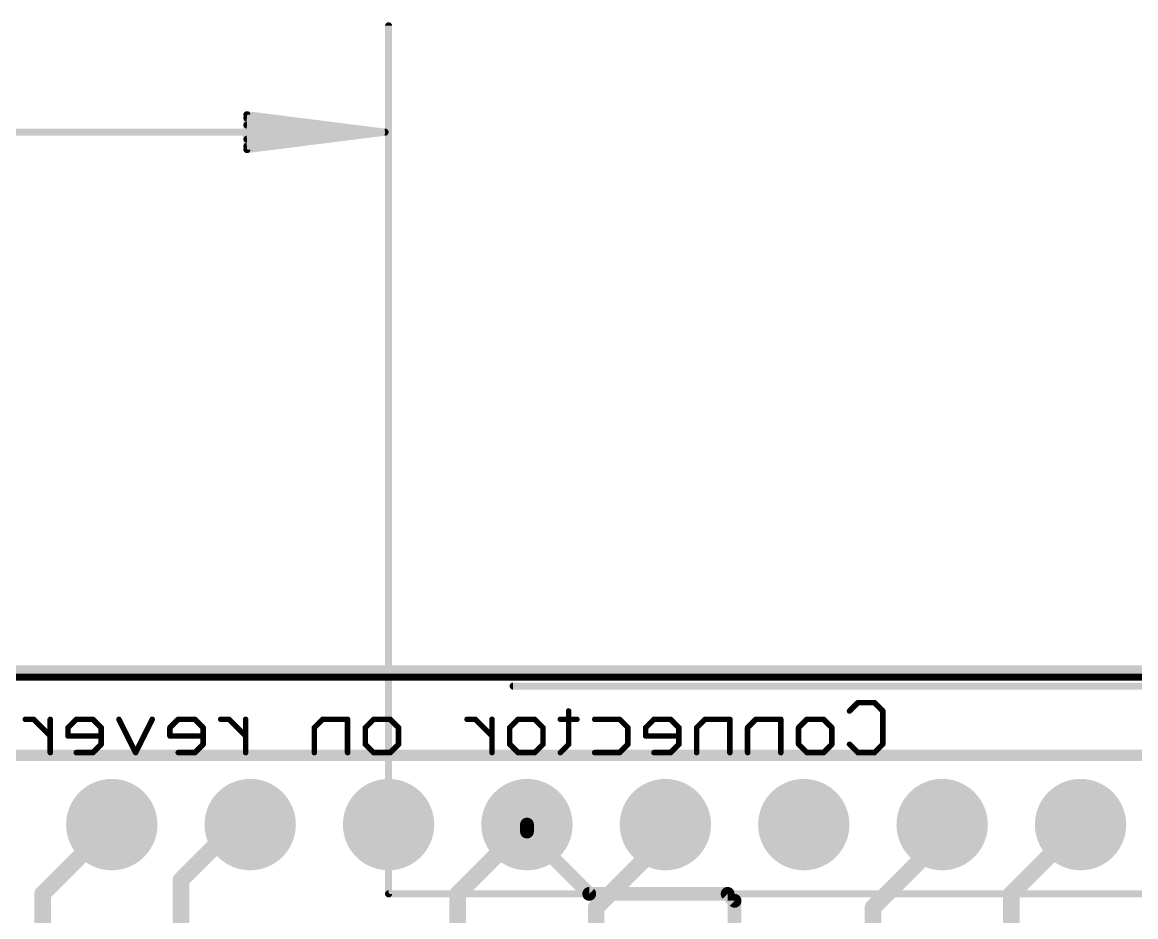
# Model space of a CAD drawing. Extents: x -15 to 72, y -20 to 100.
# Drawn here: x 21.73 to 42.16, y 80.61 to 97.01 of the extents above; entities that cross this region are included whole.
import ezdxf

# ---------------------------------------------------------------- set-up
doc = ezdxf.new("R2010")
doc.units = 0
for name, color, linetype in [('1', 12, 'CONTINUOUS'), ('16', 132, 'CONTINUOUS'), ('17', 110, 'CONTINUOUS'), ('20', 53, 'CONTINUOUS'), ('21', 40, 'CONTINUOUS'), ('22', 6, 'CONTINUOUS'), ('23', 53, 'CONTINUOUS'), ('51', 253, 'CONTINUOUS')]:
    doc.layers.add(name, color=color, linetype=linetype)

# ---------------------------------------------------------------- blocks, each defined once
blk = doc.blocks.new('RECT')
blk.add_solid([(-0.5, -0.5), (0.5, -0.5), (-0.5, 0.5), (0.5, 0.5)])
blk = doc.blocks.new('ROUNDP')
at = {"const_width": 0.5}
blk.add_lwpolyline([(0, -0.25, 1), (0, 0.25, 1), (0, -0.25)], format="xyb", dxfattribs=at)

msp = doc.modelspace()

# ---------------------------------------------------------------- linework, layer by layer
at = {"layer": '1'}
for points, const_width in [([(0, 85.09), (55.88, 85.09)], 0.254), ([(22.098, 81.026), (23.368, 82.296)], 0.3048), ([(24.638, 81.28), (25.654, 82.296)], 0.3048), ([(25.654, 82.296), (25.908, 82.296)], 0.3048), ([(29.718, 81.026), (30.988, 82.296)], 0.3048), ([(33.528, 82.042), (33.528, 82.296)], 0.3048), ([(38.608, 82.042), (38.608, 82.296)], 0.3048), ([(39.878, 81.026), (41.148, 82.296)], 0.3048), ([(32.258, 80.772), (33.528, 82.042)], 0.3048), ([(37.338, 80.772), (38.608, 82.042)], 0.3048), ([(24.638, 78.232), (24.638, 81.28)], 0.3048), ([(22.098, 77.47), (22.098, 81.026)], 0.3048), ([(29.718, 78.74), (29.718, 81.026)], 0.3048), ([(39.878, 78.486), (39.878, 81.026)], 0.3048), ([(32.258, 78.486), (32.258, 80.772)], 0.3048), ([(37.338, 78.994), (37.338, 80.772)], 0.3048)]:
    msp.add_lwpolyline(points, dxfattribs=dict(at, const_width=const_width))
at = {"layer": '1', "const_width": 0.1524}
for points in [[(23.4219, 82.2421, 1), (23.3141, 82.3499)], [(25.654, 82.3722, 1), (25.654, 82.2198)], [(25.7079, 82.2421, 1), (25.6001, 82.3499)], [(25.908, 82.2198, 1), (25.908, 82.3722)], [(31.0419, 82.2421, 1), (30.9341, 82.3499)], [(33.6042, 82.296, 1), (33.4518, 82.296)], [(38.6842, 82.296, 1), (38.5318, 82.296)], [(41.2019, 82.2421, 1), (41.0941, 82.3499)], [(33.5819, 81.9881, 1), (33.4741, 82.0959)], [(38.6619, 81.9881, 1), (38.5541, 82.0959)], [(33.4518, 82.042, 1), (33.6042, 82.042)], [(38.5318, 82.042, 1), (38.6842, 82.042)], [(24.7142, 81.28, 1), (24.5618, 81.28)], [(24.5841, 81.3339, 1), (24.6919, 81.2261)], [(22.1742, 81.026, 1), (22.0218, 81.026)], [(22.0441, 81.0799, 1), (22.1519, 80.9721)], [(29.7942, 81.026, 1), (29.6418, 81.026)], [(29.6641, 81.0799, 1), (29.7719, 80.9721)], [(39.9542, 81.026, 1), (39.8018, 81.026)], [(39.8241, 81.0799, 1), (39.9319, 80.9721)], [(32.3342, 80.772, 1), (32.1818, 80.772)], [(32.2041, 80.8259, 1), (32.3119, 80.7181)], [(37.4142, 80.772, 1), (37.2618, 80.772)], [(37.2841, 80.8259, 1), (37.3919, 80.7181)]]:
    msp.add_lwpolyline(points, format="xyb", dxfattribs=at)
at = {"layer": '16', "const_width": 0.254}
for points in [[(0, 85.09), (55.88, 85.09)], [(30.988, 82.169), (30.988, 82.296)], [(32.131, 81.026), (30.988, 82.169)], [(34.671, 81.026), (32.131, 81.026)], [(34.798, 80.899), (34.671, 81.026)], [(34.798, 78.486), (34.798, 80.899)]]:
    msp.add_lwpolyline(points, dxfattribs=at)
at = {"layer": '16', "const_width": 0.127}
for points in [[(31.0515, 82.296, 1), (30.9245, 82.296)], [(31.0329, 82.2139, 1), (30.9431, 82.1241)], [(30.9245, 82.169, 1), (31.0515, 82.169)], [(32.131, 81.0895, 1), (32.131, 80.9625)], [(32.0861, 80.9811, 1), (32.1759, 81.0709)], [(34.7159, 81.0709, 1), (34.6261, 80.9811)], [(34.671, 80.9625, 1), (34.671, 81.0895)], [(34.8615, 80.899, 1), (34.7345, 80.899)], [(34.7531, 80.8541, 1), (34.8429, 80.9439)]]:
    msp.add_lwpolyline(points, format="xyb", dxfattribs=at)
at = {"layer": '20', "const_width": 0.127}
msp.add_lwpolyline([(56, 85), (0, 85)], dxfattribs=at)
at = {"layer": '21', "const_width": 0.2032}
msp.add_lwpolyline([(11.938, 83.566), (44.958, 83.566)], dxfattribs=at)
at = {"layer": '22', "const_width": 0.1016}
for points in [[(31.7529, 84.3795), (31.7529, 83.7693)], [(36.9084, 84.3795), (37.0609, 84.532)], [(37.0609, 84.532), (37.366, 84.532)], [(37.366, 84.532), (37.5185, 84.3795)], [(37.5185, 84.3795), (37.5185, 83.7693)], [(21.9333, 84.2269), (21.7808, 84.2269)], [(22.2384, 83.9219), (21.9333, 84.2269)], [(22.2384, 83.6168), (22.2384, 84.2269)], [(22.7163, 84.2269), (22.5638, 84.0744)], [(23.0214, 84.2269), (22.7163, 84.2269)], [(23.1739, 84.0744), (23.0214, 84.2269)], [(23.8044, 83.6168), (23.4993, 84.2269)], [(24.1094, 84.2269), (23.8044, 83.6168)], [(24.5873, 84.2269), (24.4348, 84.0744)], [(24.8924, 84.2269), (24.5873, 84.2269)], [(25.0449, 84.0744), (24.8924, 84.2269)], [(25.5195, 84.2269), (25.3669, 84.2269)], [(25.8245, 83.9219), (25.5195, 84.2269)], [(25.8245, 83.6168), (25.8245, 84.2269)], [(27.238, 84.2269), (27.0855, 84.0744)], [(27.6956, 84.2269), (27.238, 84.2269)], [(27.6956, 83.6168), (27.6956, 84.2269)], [(28.021, 84.0744), (28.1735, 84.2269)], [(28.1735, 84.2269), (28.4786, 84.2269)], [(28.4786, 84.2269), (28.6311, 84.0744)], [(30.0411, 84.2269), (29.8886, 84.2269)], [(30.3462, 83.9219), (30.0411, 84.2269)], [(30.3462, 83.6168), (30.3462, 84.2269)], [(30.6716, 84.0744), (30.8241, 84.2269)], [(30.8241, 84.2269), (31.1292, 84.2269)], [(31.1292, 84.2269), (31.2817, 84.0744)], [(31.9054, 84.2269), (31.6003, 84.2269)], [(32.2308, 84.2269), (32.6884, 84.2269)], [(32.6884, 84.2269), (32.8409, 84.0744)], [(33.3189, 84.2269), (33.1663, 84.0744)], [(33.6239, 84.2269), (33.3189, 84.2269)], [(33.7764, 84.0744), (33.6239, 84.2269)], [(34.2544, 84.2269), (34.1018, 84.0744)], [(34.712, 84.2269), (34.2544, 84.2269)], [(34.712, 83.6168), (34.712, 84.2269)], [(35.1899, 84.2269), (35.0374, 84.0744)], [(35.6475, 84.2269), (35.1899, 84.2269)], [(35.6475, 83.6168), (35.6475, 84.2269)], [(35.9729, 84.0744), (36.1254, 84.2269)], [(36.1254, 84.2269), (36.4305, 84.2269)], [(36.4305, 84.2269), (36.583, 84.0744)], [(22.5638, 84.0744), (22.5638, 83.9219)], [(23.1739, 83.7693), (23.1739, 84.0744)], [(24.4348, 84.0744), (24.4348, 83.9219)], [(25.0449, 83.7693), (25.0449, 84.0744)], [(27.0855, 84.0744), (27.0855, 83.6168)], [(28.021, 83.7693), (28.021, 84.0744)], [(28.6311, 84.0744), (28.6311, 83.7693)], [(30.6716, 83.7693), (30.6716, 84.0744)], [(31.2817, 84.0744), (31.2817, 83.7693)], [(32.8409, 84.0744), (32.8409, 83.7693)], [(33.1663, 84.0744), (33.1663, 83.9219)], [(33.7764, 83.7693), (33.7764, 84.0744)], [(34.1018, 84.0744), (34.1018, 83.6168)], [(35.0374, 84.0744), (35.0374, 83.6168)], [(35.9729, 83.7693), (35.9729, 84.0744)], [(36.583, 84.0744), (36.583, 83.7693)], [(22.5638, 83.9219), (23.1739, 83.9219)], [(23.0214, 83.6168), (23.1739, 83.7693)], [(24.4348, 83.9219), (25.0449, 83.9219)], [(24.8924, 83.6168), (25.0449, 83.7693)], [(28.1735, 83.6168), (28.021, 83.7693)], [(28.6311, 83.7693), (28.4786, 83.6168)], [(30.8241, 83.6168), (30.6716, 83.7693)], [(31.2817, 83.7693), (31.1292, 83.6168)], [(31.7529, 83.7693), (31.6003, 83.6168)], [(32.8409, 83.7693), (32.6884, 83.6168)], [(33.1663, 83.9219), (33.7764, 83.9219)], [(33.6239, 83.6168), (33.7764, 83.7693)], [(36.1254, 83.6168), (35.9729, 83.7693)], [(36.583, 83.7693), (36.4305, 83.6168)], [(37.0609, 83.6168), (36.9084, 83.7693)], [(37.5185, 83.7693), (37.366, 83.6168)], [(22.7163, 83.6168), (23.0214, 83.6168)], [(24.5873, 83.6168), (24.8924, 83.6168)], [(28.4786, 83.6168), (28.1735, 83.6168)], [(31.1292, 83.6168), (30.8241, 83.6168)], [(32.6884, 83.6168), (32.2308, 83.6168)], [(33.3189, 83.6168), (33.6239, 83.6168)], [(36.4305, 83.6168), (36.1254, 83.6168)], [(37.366, 83.6168), (37.0609, 83.6168)]]:
    msp.add_lwpolyline(points, dxfattribs=at)
at = {"layer": '22', "const_width": 0.0508}
for points in [[(31.7783, 84.3795, 1), (31.7275, 84.3795)], [(36.8904, 84.3974, 1), (36.9264, 84.3615)], [(37.0609, 84.5574, 1), (37.0609, 84.5066)], [(37.0789, 84.514, 1), (37.043, 84.5499)], [(37.3839, 84.5499, 1), (37.348, 84.514)], [(37.366, 84.5066, 1), (37.366, 84.5574)], [(37.5439, 84.3795, 1), (37.4931, 84.3795)], [(37.5006, 84.3615, 1), (37.5365, 84.3974)], [(21.7808, 84.2523, 1), (21.7808, 84.2015)], [(21.9513, 84.2449, 1), (21.9154, 84.209)], [(21.9333, 84.2015, 1), (21.9333, 84.2523)], [(22.2638, 84.2269, 1), (22.213, 84.2269)], [(22.7163, 84.2523, 1), (22.7163, 84.2015)], [(22.7343, 84.209, 1), (22.6983, 84.2449)], [(23.0393, 84.2449, 1), (23.0034, 84.209)], [(23.0214, 84.2015, 1), (23.0214, 84.2523)], [(23.522, 84.2383, 1), (23.4766, 84.2156)], [(24.1321, 84.2156, 1), (24.0867, 84.2383)], [(24.5873, 84.2523, 1), (24.5873, 84.2015)], [(24.6053, 84.209, 1), (24.5694, 84.2449)], [(24.9104, 84.2449, 1), (24.8744, 84.209)], [(24.8924, 84.2015, 1), (24.8924, 84.2523)], [(25.3669, 84.2523, 1), (25.3669, 84.2015)], [(25.5374, 84.2449, 1), (25.5015, 84.209)], [(25.5195, 84.2015, 1), (25.5195, 84.2523)], [(25.8499, 84.2269, 1), (25.7991, 84.2269)], [(27.238, 84.2523, 1), (27.238, 84.2015)], [(27.2559, 84.209, 1), (27.22, 84.2449)], [(27.721, 84.2269, 1), (27.6702, 84.2269)], [(27.6956, 84.2015, 1), (27.6956, 84.2523)], [(28.1735, 84.2523, 1), (28.1735, 84.2015)], [(28.1915, 84.209, 1), (28.1555, 84.2449)], [(28.4965, 84.2449, 1), (28.4606, 84.209)], [(28.4786, 84.2015, 1), (28.4786, 84.2523)], [(29.8886, 84.2523, 1), (29.8886, 84.2015)], [(30.0591, 84.2449, 1), (30.0232, 84.209)], [(30.0411, 84.2015, 1), (30.0411, 84.2523)], [(30.3716, 84.2269, 1), (30.3208, 84.2269)], [(30.8241, 84.2523, 1), (30.8241, 84.2015)], [(30.8421, 84.209, 1), (30.8062, 84.2449)], [(31.1472, 84.2449, 1), (31.1112, 84.209)], [(31.1292, 84.2015, 1), (31.1292, 84.2523)], [(31.6003, 84.2523, 1), (31.6003, 84.2015)], [(31.9054, 84.2015, 1), (31.9054, 84.2523)], [(32.2308, 84.2523, 1), (32.2308, 84.2015)], [(32.7064, 84.2449, 1), (32.6704, 84.209)], [(32.6884, 84.2015, 1), (32.6884, 84.2523)], [(33.3189, 84.2523, 1), (33.3189, 84.2015)], [(33.3368, 84.209, 1), (33.3009, 84.2449)], [(33.6419, 84.2449, 1), (33.606, 84.209)], [(33.6239, 84.2015, 1), (33.6239, 84.2523)], [(34.2544, 84.2523, 1), (34.2544, 84.2015)], [(34.2723, 84.209, 1), (34.2364, 84.2449)], [(34.7374, 84.2269, 1), (34.6866, 84.2269)], [(34.712, 84.2015, 1), (34.712, 84.2523)], [(35.1899, 84.2523, 1), (35.1899, 84.2015)], [(35.2078, 84.209, 1), (35.1719, 84.2449)], [(35.6729, 84.2269, 1), (35.6221, 84.2269)], [(35.6475, 84.2015, 1), (35.6475, 84.2523)], [(36.1254, 84.2523, 1), (36.1254, 84.2015)], [(36.1434, 84.209, 1), (36.1074, 84.2449)], [(36.4484, 84.2449, 1), (36.4125, 84.209)], [(36.4305, 84.2015, 1), (36.4305, 84.2523)], [(22.5458, 84.0924, 1), (22.5817, 84.0564)], [(22.5892, 84.0744, 1), (22.5384, 84.0744)], [(23.1993, 84.0744, 1), (23.1485, 84.0744)], [(23.1559, 84.0564, 1), (23.1919, 84.0924)], [(24.4602, 84.0744, 1), (24.4094, 84.0744)], [(24.4169, 84.0924, 1), (24.4528, 84.0564)], [(25.0703, 84.0744, 1), (25.0195, 84.0744)], [(25.027, 84.0564, 1), (25.0629, 84.0924)], [(27.0675, 84.0924, 1), (27.1034, 84.0564)], [(27.1109, 84.0744, 1), (27.0601, 84.0744)], [(28.003, 84.0924, 1), (28.0389, 84.0564)], [(28.0464, 84.0744, 1), (27.9956, 84.0744)], [(28.6565, 84.0744, 1), (28.6057, 84.0744)], [(28.6131, 84.0564, 1), (28.6491, 84.0924)], [(30.6536, 84.0924, 1), (30.6896, 84.0564)], [(30.697, 84.0744, 1), (30.6462, 84.0744)], [(31.3071, 84.0744, 1), (31.2563, 84.0744)], [(31.2638, 84.0564, 1), (31.2997, 84.0924)], [(32.8663, 84.0744, 1), (32.8155, 84.0744)], [(32.823, 84.0564, 1), (32.8589, 84.0924)], [(33.1917, 84.0744, 1), (33.1409, 84.0744)], [(33.1484, 84.0924, 1), (33.1843, 84.0564)], [(33.8018, 84.0744, 1), (33.751, 84.0744)], [(33.7585, 84.0564, 1), (33.7944, 84.0924)], [(34.1272, 84.0744, 1), (34.0764, 84.0744)], [(34.0839, 84.0924, 1), (34.1198, 84.0564)], [(35.0194, 84.0924, 1), (35.0553, 84.0564)], [(35.0628, 84.0744, 1), (35.012, 84.0744)], [(35.9549, 84.0924, 1), (35.9908, 84.0564)], [(35.9983, 84.0744, 1), (35.9475, 84.0744)], [(36.6084, 84.0744, 1), (36.5576, 84.0744)], [(36.565, 84.0564, 1), (36.601, 84.0924)], [(22.2204, 83.9039, 1), (22.2563, 83.9398)], [(22.5638, 83.9473, 1), (22.5638, 83.8965)], [(22.5384, 83.9219, 1), (22.5892, 83.9219)], [(23.1485, 83.7693, 1), (23.1993, 83.7693)], [(23.1919, 83.7514, 1), (23.1559, 83.7873)], [(23.1739, 83.8965, 1), (23.1739, 83.9473)], [(24.4348, 83.9473, 1), (24.4348, 83.8965)], [(24.4094, 83.9219, 1), (24.4602, 83.9219)], [(25.0195, 83.7693, 1), (25.0703, 83.7693)], [(25.0629, 83.7514, 1), (25.027, 83.7873)], [(25.0449, 83.8965, 1), (25.0449, 83.9473)], [(25.8066, 83.9039, 1), (25.8425, 83.9398)], [(28.0389, 83.7873, 1), (28.003, 83.7514)], [(27.9956, 83.7693, 1), (28.0464, 83.7693)], [(28.6057, 83.7693, 1), (28.6565, 83.7693)], [(28.6491, 83.7514, 1), (28.6131, 83.7873)], [(30.3282, 83.9039, 1), (30.3642, 83.9398)], [(30.6896, 83.7873, 1), (30.6536, 83.7514)], [(30.6462, 83.7693, 1), (30.697, 83.7693)], [(31.2563, 83.7693, 1), (31.3071, 83.7693)], [(31.2997, 83.7514, 1), (31.2638, 83.7873)], [(31.7275, 83.7693, 1), (31.7783, 83.7693)], [(31.7708, 83.7514, 1), (31.7349, 83.7873)], [(32.8155, 83.7693, 1), (32.8663, 83.7693)], [(32.8589, 83.7514, 1), (32.823, 83.7873)], [(33.1663, 83.9473, 1), (33.1663, 83.8965)], [(33.1409, 83.9219, 1), (33.1917, 83.9219)], [(33.751, 83.7693, 1), (33.8018, 83.7693)], [(33.7944, 83.7514, 1), (33.7585, 83.7873)], [(33.7764, 83.8965, 1), (33.7764, 83.9473)], [(35.9908, 83.7873, 1), (35.9549, 83.7514)], [(35.9475, 83.7693, 1), (35.9983, 83.7693)], [(36.5576, 83.7693, 1), (36.6084, 83.7693)], [(36.601, 83.7514, 1), (36.565, 83.7873)], [(36.9264, 83.7873, 1), (36.8904, 83.7514)], [(37.4931, 83.7693, 1), (37.5439, 83.7693)], [(37.5365, 83.7514, 1), (37.5006, 83.7873)], [(22.213, 83.6168, 1), (22.2638, 83.6168)], [(22.7163, 83.6422, 1), (22.7163, 83.5914)], [(23.0034, 83.6348, 1), (23.0393, 83.5988)], [(23.0214, 83.5914, 1), (23.0214, 83.6422)], [(23.7816, 83.6282, 1), (23.8271, 83.6054)], [(23.7816, 83.6054, 1), (23.8271, 83.6282)], [(24.5873, 83.6422, 1), (24.5873, 83.5914)], [(24.8744, 83.6348, 1), (24.9104, 83.5988)], [(24.8924, 83.5914, 1), (24.8924, 83.6422)], [(25.7991, 83.6168, 1), (25.8499, 83.6168)], [(27.0601, 83.6168, 1), (27.1109, 83.6168)], [(27.6702, 83.6168, 1), (27.721, 83.6168)], [(28.1735, 83.6422, 1), (28.1735, 83.5914)], [(28.1555, 83.5988, 1), (28.1915, 83.6348)], [(28.4606, 83.6348, 1), (28.4965, 83.5988)], [(28.4786, 83.5914, 1), (28.4786, 83.6422)], [(30.3208, 83.6168, 1), (30.3716, 83.6168)], [(30.8241, 83.6422, 1), (30.8241, 83.5914)], [(30.8062, 83.5988, 1), (30.8421, 83.6348)], [(31.1112, 83.6348, 1), (31.1472, 83.5988)], [(31.1292, 83.5914, 1), (31.1292, 83.6422)], [(31.5824, 83.6348, 1), (31.6183, 83.5988)], [(32.2308, 83.6422, 1), (32.2308, 83.5914)], [(32.6704, 83.6348, 1), (32.7064, 83.5988)], [(32.6884, 83.5914, 1), (32.6884, 83.6422)], [(33.3189, 83.6422, 1), (33.3189, 83.5914)], [(33.606, 83.6348, 1), (33.6419, 83.5988)], [(33.6239, 83.5914, 1), (33.6239, 83.6422)], [(34.0764, 83.6168, 1), (34.1272, 83.6168)], [(34.6866, 83.6168, 1), (34.7374, 83.6168)], [(35.012, 83.6168, 1), (35.0628, 83.6168)], [(35.6221, 83.6168, 1), (35.6729, 83.6168)], [(36.1254, 83.6422, 1), (36.1254, 83.5914)], [(36.1074, 83.5988, 1), (36.1434, 83.6348)], [(36.4125, 83.6348, 1), (36.4484, 83.5988)], [(36.4305, 83.5914, 1), (36.4305, 83.6422)], [(37.0609, 83.6422, 1), (37.0609, 83.5914)], [(37.043, 83.5988, 1), (37.0789, 83.6348)], [(37.348, 83.6348, 1), (37.3839, 83.5988)], [(37.366, 83.5914, 1), (37.366, 83.6422)]]:
    msp.add_lwpolyline(points, format="xyb", dxfattribs=at)
at = {"layer": '23'}
msp.add_point((28.448, 81.026), dxfattribs=at)
at = {"layer": '51', "const_width": 0.13}
for points in [[(28.448, 81.026), (28.448, 96.946)], [(28.383, 94.996), (25.848, 95.3152)], [(25.848, 95.3152), (25.848, 94.6768)], [(28.383, 94.996), (25.848, 95.256)], [(28.383, 94.996), (0.065, 94.996)], [(28.383, 94.996), (25.848, 95.126)], [(25.848, 94.6768), (28.383, 94.996)], [(25.848, 94.866), (28.383, 94.996)], [(25.848, 94.736), (28.383, 94.996)], [(30.734, 84.836), (71.292, 84.836)], [(28.448, 81.026), (71.292, 81.026)]]:
    msp.add_lwpolyline(points, dxfattribs=at)
at = {"layer": '51', "const_width": 0.065}
for points in [[(28.4805, 96.946, 1), (28.4155, 96.946)], [(25.8521, 95.3475, 1), (25.8439, 95.283)], [(25.8805, 95.3152, 1), (25.8155, 95.3152)], [(25.8513, 95.2883, 1), (25.8447, 95.2237)], [(25.8497, 95.1585, 1), (25.8463, 95.0935)], [(28.3871, 94.9638, 1), (28.3789, 95.0282)], [(28.3789, 94.9638, 1), (28.3871, 95.0282)], [(28.3863, 94.9637, 1), (28.3797, 95.0283)], [(28.3797, 94.9637, 1), (28.3863, 95.0283)], [(28.3813, 94.9635, 1), (28.3847, 95.0285)], [(28.3847, 94.9635, 1), (28.3813, 95.0285)], [(28.383, 94.9635, 1), (28.383, 95.0285)], [(25.8463, 94.8985, 1), (25.8497, 94.8335)], [(25.8447, 94.7683, 1), (25.8513, 94.7037)], [(25.8439, 94.709, 1), (25.8521, 94.6445)], [(25.8155, 94.6768, 1), (25.8805, 94.6768)], [(30.734, 84.8685, 1), (30.734, 84.8035)], [(28.448, 81.0585, 1), (28.448, 80.9935)], [(28.4155, 81.026, 1), (28.4805, 81.026)]]:
    msp.add_lwpolyline(points, format="xyb", dxfattribs=at)

# ---------------------------------------------------------------- block references
at = {"layer": '17'}
for p, xscale, yscale in [((23.368, 82.296), 1.6764, 1.6764), ((23.368, 82.296), 1.6764, 1.6764), ((23.368, 82.296), 1.508, 1.508), ((25.908, 82.296), 1.6764, 1.6764), ((25.908, 82.296), 1.6764, 1.6764), ((25.908, 82.296), 1.508, 1.508), ((28.448, 82.296), 1.6764, 1.6764), ((28.448, 82.296), 1.6764, 1.6764), ((28.448, 82.296), 1.508, 1.508), ((30.988, 82.296), 1.6764, 1.6764), ((30.988, 82.296), 1.6764, 1.6764), ((30.988, 82.296), 1.508, 1.508), ((33.528, 82.296), 1.6764, 1.6764), ((33.528, 82.296), 1.6764, 1.6764), ((33.528, 82.296), 1.508, 1.508), ((36.068, 82.296), 1.6764, 1.6764), ((36.068, 82.296), 1.6764, 1.6764), ((36.068, 82.296), 1.508, 1.508), ((38.608, 82.296), 1.6764, 1.6764), ((38.608, 82.296), 1.6764, 1.6764), ((38.608, 82.296), 1.508, 1.508), ((41.148, 82.296), 1.6764, 1.6764), ((41.148, 82.296), 1.6764, 1.6764), ((41.148, 82.296), 1.508, 1.508)]:
    msp.add_blockref('ROUNDP', p, dxfattribs=dict(at, xscale=xscale, yscale=yscale))
at = {"layer": '51', "xscale": 0.508, "yscale": 0.508}
for p in [(23.368, 82.296), (25.908, 82.296), (28.448, 82.296), (30.988, 82.296), (33.528, 82.296), (36.068, 82.296), (38.608, 82.296), (41.148, 82.296)]:
    msp.add_blockref('RECT', p, dxfattribs=at)

doc.saveas('drawing.dxf')
